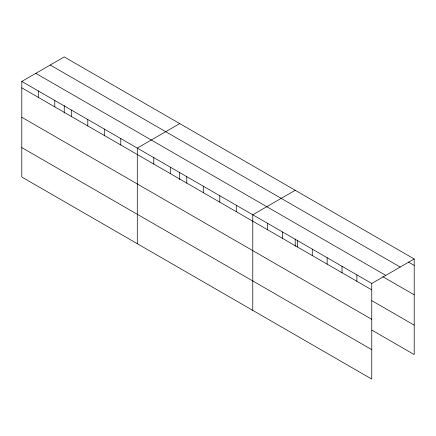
<?xml version="1.0" encoding="UTF-8"?>
<svg xmlns="http://www.w3.org/2000/svg" width="436" height="436" viewBox="0 0 436 436"><rect width="100%" height="100%" fill="white"/><g stroke="black" fill="none" stroke-linecap="round" stroke-linejoin="round"><path stroke-width="0.65" d="M21.8 81.428L371.761 283.476L371.761 379.075L21.8 177.027L21.8 81.428L64.239 56.925L414.2 258.973L414.2 354.572L371.87 330.128M179.725 123.601L137.286 148.104L137.286 243.702M295.216 190.281L252.776 214.779L252.776 310.377M371.761 283.476L414.2 258.973M408.478 262.096L414.2 265.399M50.233 65.013L400.194 267.061M35.807 73.346L385.767 275.394M382.737 276.658L414.2 294.823M21.8 87.849L371.761 289.896M371.87 300.704L414.2 325.142M21.8 117.279L371.761 319.326M21.8 147.597L371.761 349.645M356.888 274.893L356.888 281.313M342.015 266.303L342.015 272.723M327.142 257.714L327.142 264.14M312.269 249.13L312.269 255.55M297.396 240.541L297.396 246.961M295.216 238.928L295.216 246.34M282.523 231.957L282.523 238.378M267.65 223.368L267.65 229.788M236.274 205.258L236.274 211.678M219.777 195.731L219.777 202.151M203.28 186.205L203.28 192.625M186.782 176.678L186.782 183.104M179.725 172.253L179.725 179.665M170.285 167.157L170.285 173.577M153.783 157.63L153.783 164.05M120.788 138.583L120.788 145.003M104.291 129.056L104.291 135.476M87.794 119.529L87.794 125.95M71.297 110.003L71.297 116.428M64.239 105.577L64.239 112.989M54.794 100.482L54.794 106.902M38.297 90.955L38.297 97.375"/></g></svg>
